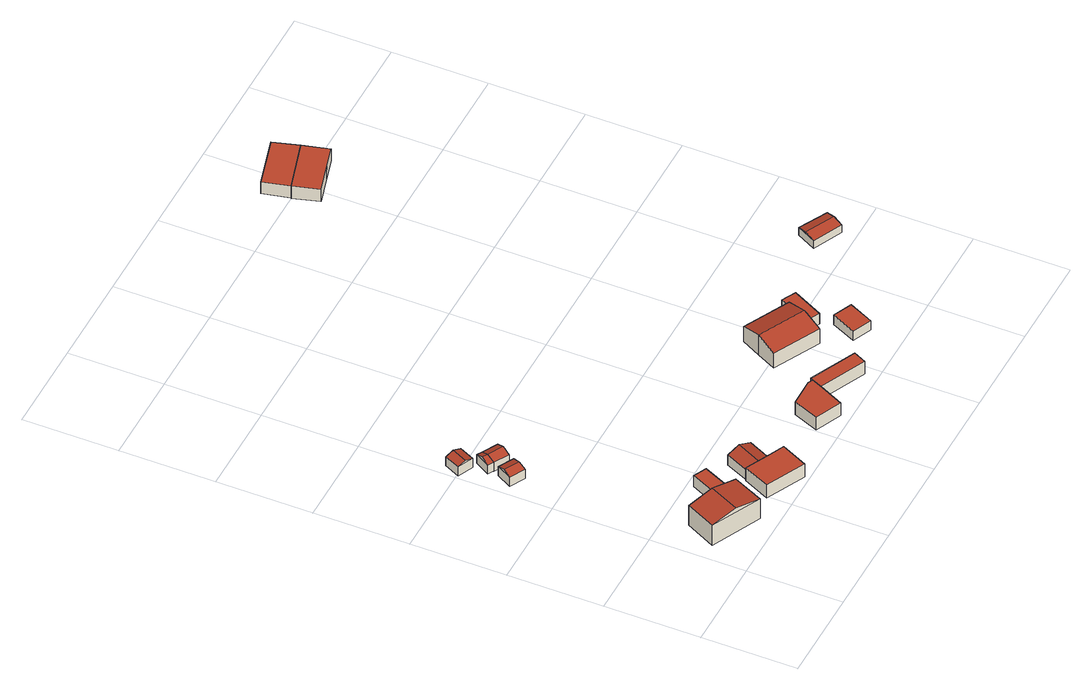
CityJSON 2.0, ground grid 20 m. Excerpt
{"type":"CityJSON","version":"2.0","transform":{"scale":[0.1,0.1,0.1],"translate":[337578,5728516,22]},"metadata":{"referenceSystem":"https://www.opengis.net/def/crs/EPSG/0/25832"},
"CityObjects":{
"building1":{"type":"Building","attributes":{"Geometrietyp2DReferenz":"3000","Gemeindeschluessel":"05170048","function":"31001_2100","roofType":"3100","measuredHeight":6.06},"address":[{"country":"Germany","locality":"Wesel","thoroughfareNumber":"8","thoroughfareName":"An der Lackfabrik"}],"geometry":[{"type":"Solid","lod":"2","boundaries":[[[[0,1,2,3]],[[4,5,1,0]],[[6,7,5,4]],[[3,2,7,6]],[[0,8,4]],[[6,9,3]],[[3,9,8,0]],[[4,8,9,6]],[[1,5,7,2]]]],"semantics":{"surfaces":[{"type":"WallSurface"},{"type":"RoofSurface"},{"type":"GroundSurface"}],"values":[[0,0,0,0,0,0,1,1,2]]}}]},
"building2":{"type":"Building","attributes":{"Geometrietyp2DReferenz":"3000","Gemeindeschluessel":"05170048","function":"31001_2100","roofType":"3100","measuredHeight":2.92},"address":[{"country":"Germany","locality":"Wesel","thoroughfareNumber":"10","thoroughfareName":"An der Lackfabrik"}],"geometry":[{"type":"Solid","lod":"2","boundaries":[[[[10,11,12,13]],[[14,15,11,10]],[[16,17,15,14]],[[13,12,17,16]],[[10,18,14]],[[16,19,13]],[[13,19,18,10]],[[14,18,19,16]],[[11,15,17,12]]]],"semantics":{"surfaces":[{"type":"WallSurface"},{"type":"RoofSurface"},{"type":"GroundSurface"}],"values":[[0,0,0,0,0,0,1,1,2]]}}]},
"building3":{"type":"Building","attributes":{"Geometrietyp2DReferenz":"3000","Gemeindeschluessel":"05170048","function":"31001_2100","roofType":"1000","measuredHeight":2.82},"address":[{"country":"Germany","locality":"Wesel","thoroughfareNumber":"8","thoroughfareName":"An der Lackfabrik"}],"geometry":[{"type":"Solid","lod":"2","boundaries":[[[[20,21,22,23]],[[24,25,21,20]],[[26,27,25,24]],[[23,22,27,26]],[[24,20,23,26]],[[21,25,27,22]]]],"semantics":{"surfaces":[{"type":"WallSurface"},{"type":"RoofSurface"},{"type":"GroundSurface"}],"values":[[0,0,0,0,1,2]]}}]},
"building4":{"type":"Building","attributes":{"Geometrietyp2DReferenz":"3000","Gemeindeschluessel":"05170048","function":"31001_2100","roofType":"3100","measuredHeight":2.95},"address":[{"country":"Germany","locality":"Wesel","thoroughfareNumber":"10","thoroughfareName":"An der Lackfabrik"}],"geometry":[{"type":"Solid","lod":"2","boundaries":[[[[28,29,30,31]],[[32,33,29,28]],[[34,35,33,32]],[[31,30,35,34]],[[28,36,32]],[[34,37,31]],[[31,37,36,28]],[[32,36,37,34]],[[29,33,35,30]]]],"semantics":{"surfaces":[{"type":"WallSurface"},{"type":"RoofSurface"},{"type":"GroundSurface"}],"values":[[0,0,0,0,0,0,1,1,2]]}}]},
"building5":{"type":"Building","attributes":{"Geometrietyp2DReferenz":"3000","Gemeindeschluessel":"05170048","function":"51009_1610","roofType":"3100","measuredHeight":2.84},"geometry":[{"type":"Solid","lod":"2","boundaries":[[[[38,39,40,41]],[[42,43,39,38]],[[44,45,43,42]],[[41,40,45,44]],[[38,46,42]],[[44,47,41]],[[41,47,46,38]],[[42,46,47,44]],[[39,43,45,40]]]],"semantics":{"surfaces":[{"type":"WallSurface"},{"type":"RoofSurface"},{"type":"GroundSurface"}],"values":[[0,0,0,0,0,0,1,1,2]]}}]},
"building6":{"type":"Building","attributes":{"Geometrietyp2DReferenz":"3000","Gemeindeschluessel":"05170048","function":"31001_2100","roofType":"3100","measuredHeight":2.94},"address":[{"country":"Germany","locality":"Wesel","thoroughfareNumber":"10","thoroughfareName":"An der Lackfabrik"}],"geometry":[{"type":"Solid","lod":"2","boundaries":[[[[42,48,49,50]],[[38,51,48,42]],[[52,53,51,38]],[[50,49,53,52]],[[42,46,38]],[[52,54,50]],[[50,54,46,42]],[[38,46,54,52]],[[48,51,53,49]]]],"semantics":{"surfaces":[{"type":"WallSurface"},{"type":"RoofSurface"},{"type":"GroundSurface"}],"values":[[0,0,0,0,0,0,1,1,2]]}}]},
"building7":{"type":"Building","attributes":{"Geometrietyp2DReferenz":"3000","Gemeindeschluessel":"05170048","function":"31001_2463","roofType":"1000","measuredHeight":3.28},"address":[{"country":"Germany","locality":"Wesel","thoroughfareNumber":"8","thoroughfareName":"An der Lackfabrik"}],"geometry":[{"type":"Solid","lod":"2","boundaries":[[[[55,56,57,58]],[[59,60,56,55]],[[61,62,60,59]],[[63,64,62,61]],[[65,66,64,63]],[[58,57,66,65]],[[63,61,59,55,58,65]],[[56,60,62,64,66,57]]]],"semantics":{"surfaces":[{"type":"WallSurface"},{"type":"RoofSurface"},{"type":"GroundSurface"}],"values":[[0,0,0,0,0,0,1,2]]}}]},
"building8":{"type":"Building","attributes":{"Geometrietyp2DReferenz":"3000","Gemeindeschluessel":"05170048","function":"31001_2100","roofType":"3100","measuredHeight":3.59},"address":[{"country":"Germany","locality":"Wesel","thoroughfareNumber":"8","thoroughfareName":"An der Lackfabrik"}],"geometry":[{"type":"Solid","lod":"2","boundaries":[[[[67,68,69,70]],[[71,72,68,67]],[[73,74,72,71]],[[70,69,74,73]],[[67,75,71]],[[73,76,70]],[[70,76,75,67]],[[71,75,76,73]],[[68,72,74,69]]]],"semantics":{"surfaces":[{"type":"WallSurface"},{"type":"RoofSurface"},{"type":"GroundSurface"}],"values":[[0,0,0,0,0,0,1,1,2]]}}]},
"building9":{"type":"Building","attributes":{"Geometrietyp2DReferenz":"3000","Gemeindeschluessel":"05170048","function":"51009_1610","roofType":"1000","measuredHeight":3.17},"geometry":[{"type":"Solid","lod":"2","boundaries":[[[[77,78,79,80]],[[81,82,78,77]],[[83,84,82,81]],[[85,86,84,83]],[[87,88,86,85]],[[80,79,88,87]],[[85,83,81,77,80,87]],[[78,82,84,86,88,79]]]],"semantics":{"surfaces":[{"type":"WallSurface"},{"type":"RoofSurface"},{"type":"GroundSurface"}],"values":[[0,0,0,0,0,0,1,2]]}}]},
"building10":{"type":"Building","attributes":{"Geometrietyp2DReferenz":"3000","Gemeindeschluessel":"05170048","function":"51009_1610","roofType":"1000","measuredHeight":3.14},"geometry":[{"type":"Solid","lod":"2","boundaries":[[[[89,90,86,85]],[[91,92,90,89]],[[93,94,92,91]],[[87,88,94,93]],[[85,86,88,87]],[[93,91,89,85,87]],[[90,92,94,88,86]]]],"semantics":{"surfaces":[{"type":"WallSurface"},{"type":"RoofSurface"},{"type":"GroundSurface"}],"values":[[0,0,0,0,0,1,2]]}}]},
"building11":{"type":"Building","attributes":{"Geometrietyp2DReferenz":"3000","Gemeindeschluessel":"05170048","function":"31001_1010","roofType":"3100","measuredHeight":5.16},"address":[{"country":"Germany","locality":"Wesel","thoroughfareNumber":"6","thoroughfareName":"An der Lackfabrik"}],"geometry":[{"type":"Solid","lod":"2","boundaries":[[[[95,96,97,98]],[[99,100,96,95]],[[101,102,100,99]],[[103,104,102,101]],[[105,106,104,103]],[[107,108,106,105]],[[109,110,108,107]],[[98,97,110,109]],[[105,103,101,99,107]],[[95,98,109,107,99]],[[96,100,102,104,106,108,110,97]]]],"semantics":{"surfaces":[{"type":"WallSurface"},{"type":"RoofSurface"},{"type":"GroundSurface"}],"values":[[0,0,0,0,0,0,0,0,1,1,2]]}}]},
"building12":{"type":"Building","attributes":{"Geometrietyp2DReferenz":"3000","Gemeindeschluessel":"05170048","function":"31001_2723","roofType":"1000","measuredHeight":2.33},"address":[{"country":"Germany","locality":"Wesel","thoroughfareNumber":"4","thoroughfareName":"An der Lackfabrik"}],"geometry":[{"type":"Solid","lod":"2","boundaries":[[[[111,112,113,114]],[[115,116,112,111]],[[117,118,116,115]],[[114,113,118,117]],[[115,111,114,117]],[[112,116,118,113]]]],"semantics":{"surfaces":[{"type":"WallSurface"},{"type":"RoofSurface"},{"type":"GroundSurface"}],"values":[[0,0,0,0,1,2]]}}]},
"building13":{"type":"Building","attributes":{"Geometrietyp2DReferenz":"3000","Gemeindeschluessel":"05170048","function":"31001_2463","roofType":"1000","measuredHeight":2.7},"address":[{"country":"Germany","locality":"Wesel","thoroughfareNumber":"6","thoroughfareName":"An der Lackfabrik"}],"geometry":[{"type":"Solid","lod":"2","boundaries":[[[[119,120,121,122]],[[123,124,120,119]],[[125,126,124,123]],[[127,128,126,125]],[[129,130,128,127]],[[122,121,130,129]],[[127,125,123,119,122,129]],[[120,124,126,128,130,121]]]],"semantics":{"surfaces":[{"type":"WallSurface"},{"type":"RoofSurface"},{"type":"GroundSurface"}],"values":[[0,0,0,0,0,0,1,2]]}}]},
"building14":{"type":"Building","attributes":{"Geometrietyp2DReferenz":"3000","Gemeindeschluessel":"05170048","function":"31001_2723","roofType":"3100","measuredHeight":2.5},"address":[{"country":"Germany","locality":"Wesel","thoroughfareNumber":"303","thoroughfareName":"Brüner Landstraße"}],"geometry":[{"type":"Solid","lod":"2","boundaries":[[[[131,132,133,134]],[[135,136,132,131]],[[137,138,136,135]],[[134,133,138,137]],[[131,139,135]],[[137,140,134]],[[134,140,139,131]],[[135,139,140,137]],[[132,136,138,133]]]],"semantics":{"surfaces":[{"type":"WallSurface"},{"type":"RoofSurface"},{"type":"GroundSurface"}],"values":[[0,0,0,0,0,0,1,1,2]]}}]},
"building15":{"type":"Building","attributes":{"Geometrietyp2DReferenz":"3000","Gemeindeschluessel":"05170048","function":"31001_2723","roofType":"1000","measuredHeight":3.06},"address":[{"country":"Germany","locality":"Wesel","thoroughfareNumber":"311","thoroughfareName":"Brüner Landstraße"}],"geometry":[{"type":"Solid","lod":"2","boundaries":[[[[141,142,143,144]],[[145,146,142,141]],[[147,148,146,145]],[[149,150,148,147]],[[144,143,150,149]],[[147,145,141,144,149]],[[142,146,148,150,143]]]],"semantics":{"surfaces":[{"type":"WallSurface"},{"type":"RoofSurface"},{"type":"GroundSurface"}],"values":[[0,0,0,0,0,1,2]]}}]},
"building16":{"type":"Building","attributes":{"Geometrietyp2DReferenz":"3000","Gemeindeschluessel":"05170048","function":"31001_2723","roofType":"1000","measuredHeight":3.02},"address":[{"country":"Germany","locality":"Wesel","thoroughfareNumber":"311","thoroughfareName":"Brüner Landstraße"}],"geometry":[{"type":"Solid","lod":"2","boundaries":[[[[151,152,153,154]],[[141,155,152,151]],[[144,156,155,141]],[[154,153,156,144]],[[141,151,154,144]],[[152,155,156,153]]]],"semantics":{"surfaces":[{"type":"WallSurface"},{"type":"RoofSurface"},{"type":"GroundSurface"}],"values":[[0,0,0,0,1,2]]}}]}
},
"vertices":[
[137,35,62],[137,35,12],[167,99,12],[167,99,62],[33,85,62],[33,85,12],[64,148,62],[64,148,12],[85,60,73],[116,124,73],
[23,498,30],[23,498,7],[55,481,7],[55,481,30],[40,530,30],[40,530,7],[72,513,30],[72,513,7],[32,514,36],[63,497,36],
[163,110,39],[163,110,11],[191,172,11],[191,172,39],[135,123,39],[135,123,11],[164,185,39],[164,185,11],
[40,582,30],[40,582,7],[55,614,7],[55,614,30],[7,597,30],[7,597,7],[23,630,30],[23,630,7],[23,589,37],[39,622,37],
[64,574,30],[64,574,8],[53,580,8],[53,580,30],[47,542,30],[47,542,8],[35,549,30],[35,549,8],[55,558,37],[44,565,37],
[47,542,7],[78,525,7],[78,525,30],[64,574,7],[95,557,30],[95,557,7],[87,541,37],
[300,63,47],[300,63,14],[269,77,14],[269,77,47],[273,7,47],[273,7,14],[191,47,47],[191,47,14],[217,102,47],[217,102,14],[220,101,47],[220,101,14],
[269,77,37],[269,77,12],[293,128,12],[293,128,37],[220,101,37],[220,101,12],[244,152,37],[244,152,12],[244,89,48],[269,140,48],
[400,43,44],[400,43,12],[455,18,12],[455,18,44],[422,96,44],[422,96,12],[480,97,44],[480,97,12],[490,92,44],[490,92,12],[480,70,44],[480,70,12],
[493,97,44],[493,97,12],[590,52,44],[590,52,12],[577,25,44],[577,25,12],
[521,187,48],[521,187,10],[618,137,10],[618,137,48],[542,228,61],[542,228,10],[563,269,48],[563,269,10],[658,221,48],[658,221,10],[660,220,48],[660,220,10],[639,179,61],[639,179,10],[636,173,59],[636,173,10],
[691,66,35],[691,66,11],[715,118,11],[715,118,35],[651,84,35],[651,84,11],[676,136,35],[676,136,11],
[658,221,40],[658,221,13],[660,220,13],[660,220,40],[667,239,40],[667,239,13],[696,224,40],[696,224,13],[663,159,40],[663,159,13],[636,173,40],[636,173,13],
[927,267,31],[927,267,12],[868,298,12],[868,298,31],[908,228,31],[908,228,12],[846,257,31],[846,257,12],[917,248,37],[857,278,37],
[667,1231,41],[667,1231,10],[558,1200,10],[558,1200,41],[682,1175,41],[682,1175,10],[635,1162,41],[635,1162,10],[574,1145,41],[574,1145,10],
[651,1285,41],[651,1285,11],[545,1256,11],[545,1256,41],[667,1231,11],[558,1200,11]
]}
